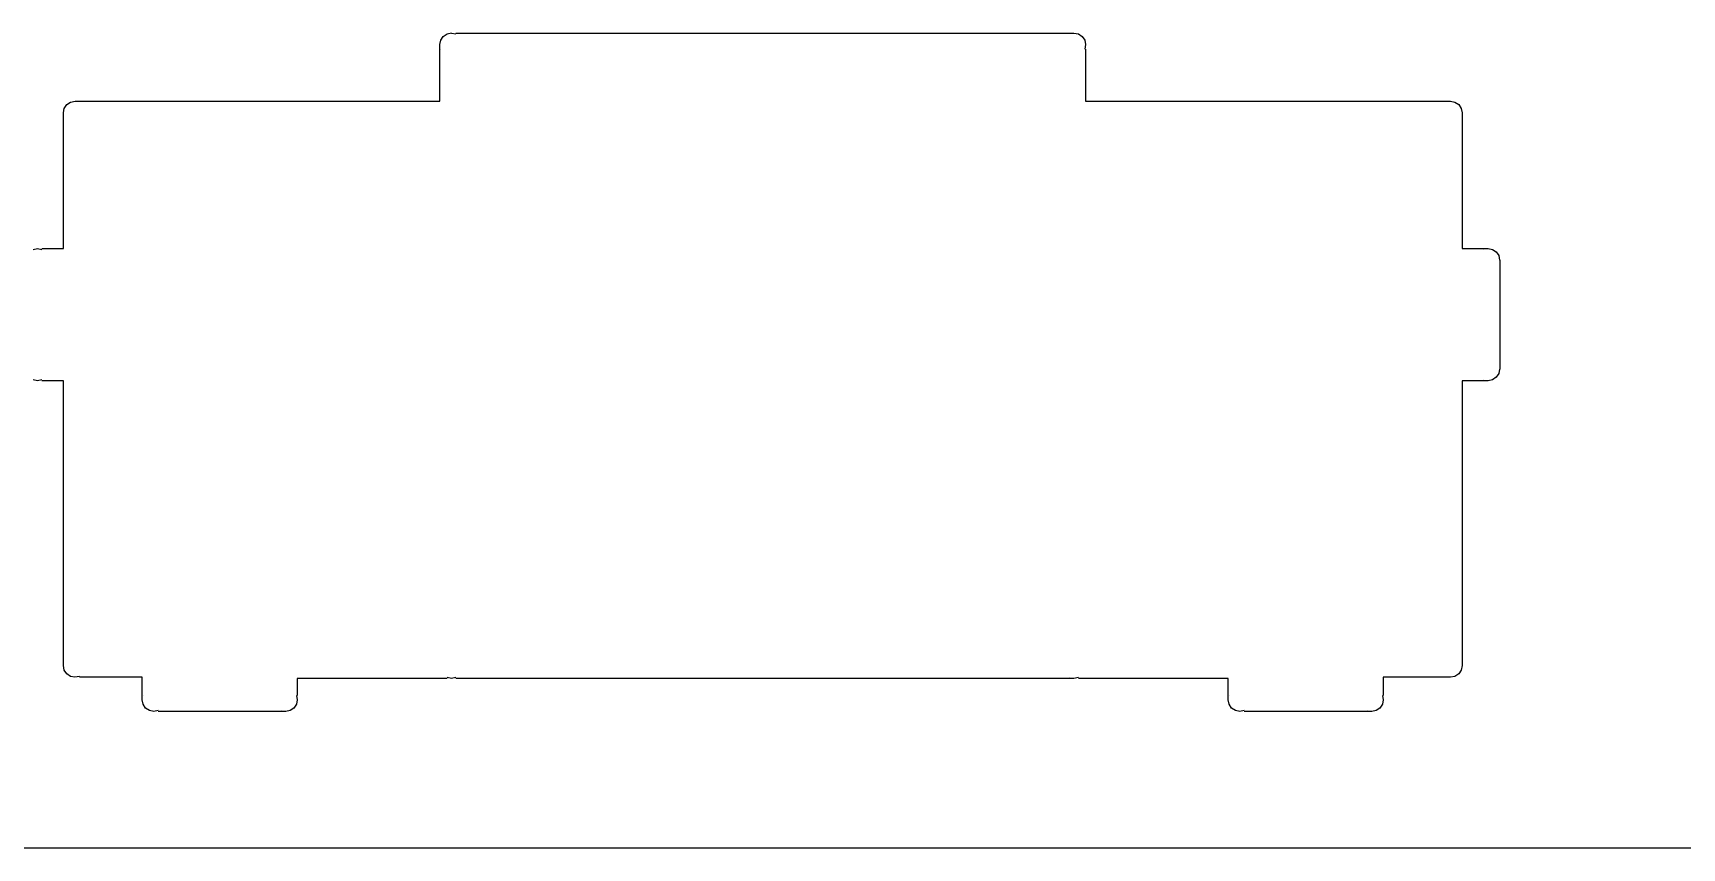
# Model space of a CAD drawing. Extents: x 229 to 416, y -167 to -34.
# Drawn here: x 253.09 to 289.23, y -161.61 to -143.74 of the extents above; entities that cross this region are included whole.
import ezdxf

# ---------------------------------------------------------------- set-up
doc = ezdxf.new("R2010")
doc.units = 0
doc.layers.add('Part__Feature1553', color=7, linetype='CONTINUOUS')

msp = doc.modelspace()

# ---------------------------------------------------------------- linework, layer by layer
at = {"layer": 'Part__Feature1553'}
for p, q in [((262.026, -143.894), (262.081, -143.812)), ((262.026, -143.894, 1.58), (262.081, -143.812, 1.58)), ((262.026, -143.894, 1.58), (262.081, -143.812, 1.58)), ((262.026, -143.894), (262.081, -143.812)), ((262.081, -143.812), (262.163, -143.757)), ((262.081, -143.812, 1.58), (262.163, -143.757, 1.58)), ((262.081, -143.812, 1.58), (262.163, -143.757, 1.58)), ((262.081, -143.812), (262.163, -143.757)), ((262.081, -143.812), (262.081, -143.812, 1.58)), ((262.081, -143.812), (262.081, -143.812, 1.58)), ((262.163, -143.757), (262.26, -143.737)), ((262.163, -143.757, 1.58), (262.26, -143.737, 1.58)), ((262.163, -143.757, 1.58), (262.26, -143.737, 1.58)), ((262.163, -143.757), (262.26, -143.737)), ((262.163, -143.757), (262.163, -143.757, 1.58)), ((262.163, -143.757), (262.163, -143.757, 1.58)), ((262.26, -143.738), (262.357, -143.757)), ((262.26, -143.738, 1.58), (262.357, -143.757, 1.58)), ((262.26, -143.738), (262.26, -143.738, 1.58)), ((262.26, -143.738), (262.26, -143.738, 1.58)), ((262.26, -143.738, 1.58), (262.357, -143.757, 1.58)), ((262.26, -143.738), (262.357, -143.757)), ((262.357, -143.738), (275.805, -143.738)), ((262.357, -143.738, 1.58), (275.805, -143.738, 1.58)), ((262.357, -143.738), (275.805, -143.738)), ((262.357, -143.738, 1.58), (275.805, -143.738, 1.58)), ((262.357, -143.757), (262.357, -143.757, 1.58)), ((262.357, -143.757), (262.357, -143.757, 1.58)), ((275.805, -143.738), (275.902, -143.738)), ((275.805, -143.738, 1.58), (275.902, -143.738, 1.58)), ((275.805, -143.738), (275.902, -143.738)), ((275.805, -143.738, 1.58), (275.902, -143.738, 1.58)), ((275.805, -143.757), (275.805, -143.757, 1.58)), ((275.805, -143.757), (275.805, -143.757, 1.58)), ((275.902, -143.738), (275.999, -143.757)), ((275.902, -143.738, 1.58), (275.999, -143.757, 1.58)), ((275.902, -143.738), (275.902, -143.738, 1.58)), ((275.902, -143.738), (275.902, -143.738, 1.58)), ((275.902, -143.738, 1.58), (275.999, -143.757, 1.58)), ((275.902, -143.738), (275.999, -143.757)), ((275.999, -143.757), (276.082, -143.812)), ((275.999, -143.757, 1.58), (276.082, -143.812, 1.58)), ((275.999, -143.757), (275.999, -143.757, 1.58)), ((275.999, -143.757), (275.999, -143.757, 1.58)), ((275.999, -143.757, 1.58), (276.082, -143.812, 1.58)), ((275.999, -143.757), (276.082, -143.812)), ((276.082, -143.812), (276.137, -143.894)), ((276.082, -143.812, 1.58), (276.137, -143.894, 1.58)), ((276.082, -143.812), (276.082, -143.812, 1.58)), ((276.082, -143.812), (276.082, -143.812, 1.58)), ((276.082, -143.812, 1.58), (276.137, -143.894, 1.58)), ((276.082, -143.812), (276.137, -143.894)), ((262.006, -143.992), (262.026, -143.894)), ((262.006, -143.992, 1.58), (262.026, -143.894, 1.58)), ((262.006, -143.992, 1.58), (262.026, -143.894, 1.58)), ((262.006, -143.992), (262.026, -143.894)), ((262.006, -144.089), (262.006, -143.992)), ((262.006, -144.089, 1.58), (262.006, -143.992, 1.58)), ((262.006, -144.089), (262.006, -143.992)), ((262.006, -144.089, 1.58), (262.006, -143.992, 1.58)), ((262.006, -143.992), (262.006, -143.992, 1.58)), ((262.006, -143.992), (262.006, -143.992, 1.58)), ((262.006, -145.232), (262.006, -144.089)), ((262.006, -145.232, 1.58), (262.006, -144.089, 1.58)), ((262.006, -145.232), (262.006, -144.089)), ((262.006, -145.232, 1.58), (262.006, -144.089, 1.58)), ((262.026, -143.894), (262.026, -143.894, 1.58)), ((262.026, -143.894), (262.026, -143.894, 1.58)), ((262.026, -144.089), (262.026, -144.089, 1.58)), ((262.026, -144.089), (262.026, -144.089, 1.58)), ((276.137, -143.894), (276.156, -143.992)), ((276.137, -143.894, 1.58), (276.156, -143.992, 1.58)), ((276.137, -143.894), (276.137, -143.894, 1.58)), ((276.137, -143.894), (276.137, -143.894, 1.58)), ((276.137, -143.894, 1.58), (276.156, -143.992, 1.58)), ((276.137, -143.894), (276.156, -143.992)), ((276.156, -143.992), (276.137, -144.089)), ((276.156, -143.992, 1.58), (276.137, -144.089, 1.58)), ((276.156, -143.992, 1.58), (276.137, -144.089, 1.58)), ((276.156, -143.992), (276.137, -144.089)), ((276.137, -144.089), (276.137, -144.089, 1.58)), ((276.137, -144.089), (276.137, -144.089, 1.58)), ((276.156, -143.992), (276.156, -143.992, 1.58)), ((276.156, -143.992), (276.156, -143.992, 1.58)), ((276.156, -144.089), (276.156, -145.232)), ((276.156, -144.089, 1.58), (276.156, -145.232, 1.58)), ((276.156, -144.089), (276.156, -145.232)), ((276.156, -144.089, 1.58), (276.156, -145.232, 1.58)), ((253.83, -145.308), (253.913, -145.253)), ((253.83, -145.308, 1.58), (253.913, -145.253, 1.58)), ((253.83, -145.308, 1.58), (253.913, -145.253, 1.58)), ((253.83, -145.308), (253.913, -145.253)), ((253.911, -145.253), (253.911, -145.253, 1.58)), ((253.911, -145.253), (253.911, -145.253, 1.58)), ((253.913, -145.253), (254.01, -145.234)), ((253.913, -145.253, 1.58), (254.01, -145.234, 1.58)), ((253.913, -145.253, 1.58), (254.01, -145.234, 1.58)), ((253.913, -145.253), (254.01, -145.234)), ((254.009, -145.234), (254.009, -145.234, 1.58)), ((254.009, -145.234), (254.009, -145.234, 1.58)), ((254.01, -145.232), (262.006, -145.232)), ((254.01, -145.232, 1.58), (262.006, -145.232, 1.58)), ((254.01, -145.232), (262.006, -145.232)), ((254.01, -145.232, 1.58), (262.006, -145.232, 1.58)), ((262.006, -145.232, 1.58), (262.006, -145.232)), ((262.006, -145.232, 1.58), (262.006, -145.232)), ((276.156, -145.232), (284.153, -145.232)), ((276.156, -145.232, 1.58), (284.153, -145.232, 1.58)), ((276.156, -145.232), (276.156, -145.232, 1.58)), ((276.156, -145.232), (284.153, -145.232)), ((276.156, -145.232), (276.156, -145.232, 1.58)), ((276.156, -145.232, 1.58), (284.153, -145.232, 1.58)), ((284.152, -145.232), (284.152, -145.232, 1.58)), ((284.152, -145.232), (284.152, -145.232, 1.58)), ((284.153, -145.232), (284.25, -145.251)), ((284.153, -145.232, 1.58), (284.25, -145.251, 1.58)), ((284.153, -145.232, 1.58), (284.25, -145.251, 1.58)), ((284.153, -145.232), (284.25, -145.251)), ((284.249, -145.251), (284.249, -145.251, 1.58)), ((284.249, -145.251), (284.249, -145.251, 1.58)), ((284.25, -145.252), (284.333, -145.307)), ((284.25, -145.252, 1.58), (284.333, -145.307, 1.58)), ((284.25, -145.252, 1.58), (284.333, -145.307, 1.58)), ((284.25, -145.252), (284.333, -145.307)), ((253.755, -145.487), (253.774, -145.389)), ((253.755, -145.487, 1.58), (253.774, -145.389, 1.58)), ((253.755, -145.487, 1.58), (253.774, -145.389, 1.58)), ((253.755, -145.487), (253.774, -145.389)), ((253.755, -148.462), (253.755, -145.487)), ((253.755, -148.462, 1.58), (253.755, -145.487, 1.58)), ((253.755, -148.462), (253.755, -145.487)), ((253.755, -148.462, 1.58), (253.755, -145.487, 1.58)), ((253.755, -145.488), (253.755, -145.488, 1.58)), ((253.755, -145.488), (253.755, -145.488, 1.58)), ((253.774, -145.391), (253.774, -145.391, 1.58)), ((253.774, -145.391), (253.774, -145.391, 1.58)), ((253.775, -145.39), (253.83, -145.307)), ((253.775, -145.39, 1.58), (253.83, -145.307, 1.58)), ((253.775, -145.39, 1.58), (253.83, -145.307, 1.58)), ((253.775, -145.39), (253.83, -145.307)), ((253.829, -145.308), (253.829, -145.308, 1.58)), ((253.829, -145.308), (253.829, -145.308, 1.58)), ((284.332, -145.306), (284.332, -145.306, 1.58)), ((284.332, -145.306), (284.332, -145.306, 1.58)), ((284.333, -145.307), (284.388, -145.39)), ((284.333, -145.307, 1.58), (284.388, -145.39, 1.58)), ((284.333, -145.307, 1.58), (284.388, -145.39, 1.58)), ((284.333, -145.307), (284.388, -145.39)), ((284.387, -145.388), (284.387, -145.388, 1.58)), ((284.387, -145.388), (284.387, -145.388, 1.58)), ((284.387, -145.39), (284.406, -145.487)), ((284.387, -145.39, 1.58), (284.406, -145.487, 1.58)), ((284.387, -145.39, 1.58), (284.406, -145.487, 1.58)), ((284.387, -145.39), (284.406, -145.487)), ((284.406, -145.486), (284.406, -145.486, 1.58)), ((284.406, -145.486), (284.406, -145.486, 1.58)), ((284.408, -145.487), (284.408, -148.462)), ((284.408, -145.487, 1.58), (284.408, -148.462, 1.58)), ((284.408, -145.487), (284.408, -148.462)), ((284.408, -145.487, 1.58), (284.408, -148.462, 1.58)), ((253.089, -148.481), (253.186, -148.462)), ((253.089, -148.481, 1.58), (253.186, -148.462, 1.58)), ((253.089, -148.481, 1.58), (253.186, -148.462, 1.58)), ((253.089, -148.481), (253.186, -148.462)), ((253.185, -148.462), (253.185, -148.462, 1.58)), ((253.185, -148.462), (253.185, -148.462, 1.58)), ((253.186, -148.462), (253.282, -148.481)), ((253.186, -148.462, 1.58), (253.282, -148.481, 1.58)), ((253.186, -148.462, 1.58), (253.282, -148.481, 1.58)), ((253.186, -148.462), (253.282, -148.481)), ((253.282, -148.462), (253.755, -148.462)), ((253.282, -148.462, 1.58), (253.755, -148.462, 1.58)), ((253.282, -148.462), (253.755, -148.462)), ((253.282, -148.462, 1.58), (253.755, -148.462, 1.58)), ((253.282, -148.481), (253.282, -148.481, 1.58)), ((253.282, -148.481), (253.282, -148.481, 1.58)), ((253.755, -148.462), (253.755, -148.462, 1.58)), ((253.755, -148.462), (253.755, -148.462, 1.58)), ((284.408, -148.462), (284.88, -148.462)), ((284.408, -148.462, 1.58), (284.88, -148.462, 1.58)), ((284.408, -148.462), (284.408, -148.462, 1.58)), ((284.408, -148.462), (284.88, -148.462)), ((284.408, -148.462), (284.408, -148.462, 1.58)), ((284.408, -148.462, 1.58), (284.88, -148.462, 1.58)), ((284.88, -148.462), (284.977, -148.462)), ((284.88, -148.462, 1.58), (284.977, -148.462, 1.58)), ((284.88, -148.462), (284.977, -148.462)), ((284.88, -148.462, 1.58), (284.977, -148.462, 1.58)), ((284.88, -148.481), (284.88, -148.481, 1.58)), ((284.88, -148.481), (284.88, -148.481, 1.58)), ((284.976, -148.462), (284.976, -148.462, 1.58)), ((284.976, -148.462), (284.976, -148.462, 1.58)), ((284.977, -148.462), (285.074, -148.481)), ((284.977, -148.462, 1.58), (285.074, -148.481, 1.58)), ((284.977, -148.462, 1.58), (285.074, -148.481, 1.58)), ((284.977, -148.462), (285.074, -148.481)), ((285.073, -148.481), (285.073, -148.481, 1.58)), ((285.073, -148.481), (285.073, -148.481, 1.58)), ((285.074, -148.482), (285.156, -148.537)), ((285.074, -148.482, 1.58), (285.156, -148.537, 1.58)), ((285.074, -148.482, 1.58), (285.156, -148.537, 1.58)), ((285.074, -148.482), (285.156, -148.537)), ((285.155, -148.536), (285.155, -148.536, 1.58)), ((285.155, -148.536), (285.155, -148.536, 1.58)), ((285.156, -148.537), (285.211, -148.619)), ((285.156, -148.537, 1.58), (285.211, -148.619, 1.58)), ((285.156, -148.537, 1.58), (285.211, -148.619, 1.58)), ((285.156, -148.537), (285.211, -148.619)), ((285.21, -148.619), (285.23, -148.716)), ((285.21, -148.619, 1.58), (285.23, -148.716, 1.58)), ((285.21, -148.619), (285.21, -148.619, 1.58)), ((285.21, -148.619), (285.21, -148.619, 1.58)), ((285.21, -148.619, 1.58), (285.23, -148.716, 1.58)), ((285.21, -148.619), (285.23, -148.716)), ((285.23, -148.716), (285.23, -148.716, 1.58)), ((285.23, -148.716), (285.23, -148.716, 1.58)), ((285.232, -148.716), (285.232, -151.108)), ((285.232, -148.716, 1.58), (285.232, -151.108, 1.58)), ((285.232, -148.716, 1.58), (285.232, -151.108, 1.58)), ((285.232, -148.716), (285.232, -151.108)), ((253.186, -151.362), (253.089, -151.343)), ((253.186, -151.362, 1.58), (253.089, -151.343, 1.58)), ((253.186, -151.362, 1.58), (253.089, -151.343, 1.58)), ((253.186, -151.362), (253.089, -151.343)), ((253.185, -151.362), (253.185, -151.362, 1.58)), ((253.185, -151.362), (253.185, -151.362, 1.58)), ((253.282, -151.343), (253.186, -151.362)), ((253.282, -151.343, 1.58), (253.186, -151.362, 1.58)), ((253.282, -151.343, 1.58), (253.186, -151.362, 1.58)), ((253.282, -151.343), (253.186, -151.362)), ((253.282, -151.343), (253.282, -151.343, 1.58)), ((253.282, -151.343), (253.282, -151.343, 1.58)), ((253.755, -151.362), (253.282, -151.362)), ((253.755, -151.362, 1.58), (253.282, -151.362, 1.58)), ((253.755, -151.362), (253.282, -151.362)), ((253.755, -151.362, 1.58), (253.282, -151.362, 1.58)), ((253.755, -157.608), (253.755, -151.362)), ((253.755, -157.608, 1.58), (253.755, -151.362, 1.58)), ((253.755, -157.608), (253.755, -151.362)), ((253.755, -157.608, 1.58), (253.755, -151.362, 1.58)), ((253.755, -151.362, 1.58), (253.755, -151.362)), ((253.755, -151.362, 1.58), (253.755, -151.362)), ((284.408, -151.362), (284.408, -157.608)), ((284.88, -151.362), (284.408, -151.362)), ((284.408, -151.362, 1.58), (284.408, -157.608, 1.58)), ((284.88, -151.362, 1.58), (284.408, -151.362, 1.58)), ((284.88, -151.362), (284.408, -151.362)), ((284.88, -151.362, 1.58), (284.408, -151.362, 1.58)), ((284.408, -151.362, 1.58), (284.408, -151.362)), ((284.408, -151.362), (284.408, -157.608)), ((284.408, -151.362, 1.58), (284.408, -151.362)), ((284.408, -151.362, 1.58), (284.408, -157.608, 1.58)), ((284.88, -151.343), (284.88, -151.343, 1.58)), ((284.88, -151.343), (284.88, -151.343, 1.58)), ((284.977, -151.362), (284.88, -151.362)), ((284.977, -151.362, 1.58), (284.88, -151.362, 1.58)), ((284.977, -151.362), (284.88, -151.362)), ((284.977, -151.362, 1.58), (284.88, -151.362, 1.58)), ((284.976, -151.362), (284.976, -151.362, 1.58)), ((284.976, -151.362), (284.976, -151.362, 1.58)), ((285.074, -151.342), (284.977, -151.362)), ((285.074, -151.342, 1.58), (284.977, -151.362, 1.58)), ((285.074, -151.342, 1.58), (284.977, -151.362, 1.58)), ((285.074, -151.342), (284.977, -151.362)), ((285.073, -151.343), (285.073, -151.343, 1.58)), ((285.073, -151.343), (285.073, -151.343, 1.58)), ((285.156, -151.287), (285.074, -151.342)), ((285.156, -151.287, 1.58), (285.074, -151.342, 1.58)), ((285.156, -151.287, 1.58), (285.074, -151.342, 1.58)), ((285.156, -151.287), (285.074, -151.342)), ((285.155, -151.288), (285.155, -151.288, 1.58)), ((285.155, -151.288), (285.155, -151.288, 1.58)), ((285.211, -151.205), (285.156, -151.287)), ((285.211, -151.205, 1.58), (285.156, -151.287, 1.58)), ((285.211, -151.205, 1.58), (285.156, -151.287, 1.58)), ((285.211, -151.205), (285.156, -151.287)), ((285.23, -151.108), (285.21, -151.205)), ((285.23, -151.108, 1.58), (285.21, -151.205, 1.58)), ((285.23, -151.108, 1.58), (285.21, -151.205, 1.58)), ((285.23, -151.108), (285.21, -151.205)), ((285.21, -151.205), (285.21, -151.205, 1.58)), ((285.21, -151.205), (285.21, -151.205, 1.58)), ((285.23, -151.108), (285.23, -151.108, 1.58)), ((285.23, -151.108), (285.23, -151.108, 1.58)), ((253.774, -157.705), (253.755, -157.608)), ((253.774, -157.705, 1.58), (253.755, -157.608, 1.58)), ((253.774, -157.705, 1.58), (253.755, -157.608, 1.58)), ((253.755, -157.608), (253.755, -157.608, 1.58)), ((253.774, -157.705), (253.755, -157.608)), ((253.755, -157.608), (253.755, -157.608, 1.58)), ((253.829, -157.788), (253.774, -157.705)), ((253.829, -157.788, 1.58), (253.774, -157.705, 1.58)), ((253.829, -157.788, 1.58), (253.774, -157.705, 1.58)), ((253.774, -157.705), (253.774, -157.705, 1.58)), ((253.829, -157.788), (253.774, -157.705)), ((253.774, -157.705), (253.774, -157.705, 1.58)), ((253.912, -157.843), (253.829, -157.788)), ((253.912, -157.843, 1.58), (253.829, -157.788, 1.58)), ((253.912, -157.843, 1.58), (253.829, -157.788, 1.58)), ((253.829, -157.788), (253.829, -157.788, 1.58)), ((253.912, -157.843), (253.829, -157.788)), ((253.829, -157.788), (253.829, -157.788, 1.58)), ((253.911, -157.843), (253.911, -157.843, 1.58)), ((253.911, -157.843), (253.911, -157.843, 1.58)), ((254.009, -157.862), (253.912, -157.843)), ((254.009, -157.862, 1.58), (253.912, -157.843, 1.58)), ((254.009, -157.862, 1.58), (253.912, -157.843, 1.58)), ((254.009, -157.862), (253.912, -157.843)), ((254.106, -157.843), (254.009, -157.862)), ((254.106, -157.843, 1.58), (254.009, -157.862, 1.58)), ((254.106, -157.843, 1.58), (254.009, -157.862, 1.58)), ((254.106, -157.843), (254.009, -157.862)), ((254.009, -157.862), (254.009, -157.862, 1.58)), ((254.009, -157.862), (254.009, -157.862, 1.58)), ((254.106, -157.843), (254.106, -157.843, 1.58)), ((254.106, -157.843), (254.106, -157.843, 1.58)), ((255.482, -157.862), (254.106, -157.862)), ((255.482, -157.862, 1.58), (254.106, -157.862, 1.58)), ((255.482, -157.862), (254.106, -157.862)), ((255.482, -157.862, 1.58), (254.106, -157.862, 1.58)), ((255.482, -158.26), (255.482, -157.862)), ((255.482, -158.256, 1.58), (255.482, -157.862, 1.58)), ((255.482, -158.26), (255.482, -157.862)), ((255.482, -158.256, 1.58), (255.482, -157.862, 1.58)), ((255.482, -157.862, 1.58), (255.482, -157.862)), ((255.482, -157.862, 1.58), (255.482, -157.862)), ((258.881, -157.887), (258.881, -158.26)), ((262.163, -157.887), (258.881, -157.887)), ((258.881, -157.887, 1.58), (258.881, -158.26, 1.58)), ((262.163, -157.887, 1.58), (258.881, -157.887, 1.58)), ((262.163, -157.887), (258.881, -157.887)), ((262.163, -157.887, 1.58), (258.881, -157.887, 1.58)), ((258.881, -157.887, 1.58), (258.881, -157.887)), ((258.881, -157.887), (258.881, -158.26)), ((258.881, -157.887, 1.58), (258.881, -157.887)), ((258.881, -157.887, 1.58), (258.881, -158.26, 1.58)), ((262.26, -157.888), (262.163, -157.868)), ((262.26, -157.888, 1.58), (262.163, -157.868, 1.58)), ((262.26, -157.888, 1.58), (262.163, -157.868, 1.58)), ((262.163, -157.868), (262.163, -157.868, 1.58)), ((262.26, -157.888), (262.163, -157.868)), ((262.163, -157.868), (262.163, -157.868, 1.58)), ((262.358, -157.868), (262.26, -157.887)), ((262.358, -157.868, 1.58), (262.26, -157.887, 1.58)), ((262.358, -157.868, 1.58), (262.26, -157.887, 1.58)), ((262.358, -157.868), (262.26, -157.887)), ((262.26, -157.887), (262.26, -157.887, 1.58)), ((262.26, -157.887), (262.26, -157.887, 1.58)), ((262.357, -157.868), (262.357, -157.868, 1.58)), ((262.357, -157.868), (262.357, -157.868, 1.58)), ((275.805, -157.887), (262.358, -157.887)), ((275.805, -157.887, 1.58), (262.358, -157.887, 1.58)), ((275.805, -157.887), (262.358, -157.887)), ((275.805, -157.887, 1.58), (262.358, -157.887, 1.58)), ((275.805, -157.868), (275.805, -157.868, 1.58)), ((275.805, -157.868), (275.805, -157.868, 1.58)), ((275.902, -157.887), (275.805, -157.887)), ((275.902, -157.887, 1.58), (275.805, -157.887, 1.58)), ((275.902, -157.887), (275.805, -157.887)), ((275.902, -157.887, 1.58), (275.805, -157.887, 1.58)), ((275.999, -157.868), (275.902, -157.888)), ((275.999, -157.868, 1.58), (275.902, -157.888, 1.58)), ((275.999, -157.868, 1.58), (275.902, -157.888, 1.58)), ((275.999, -157.868), (275.902, -157.888)), ((275.902, -157.887), (275.902, -157.887, 1.58)), ((275.902, -157.887), (275.902, -157.887, 1.58)), ((275.999, -157.868), (275.999, -157.868, 1.58)), ((275.999, -157.868), (275.999, -157.868, 1.58)), ((279.282, -157.887), (275.999, -157.887)), ((279.282, -157.887, 1.58), (275.999, -157.887, 1.58)), ((279.282, -157.887), (275.999, -157.887)), ((279.282, -157.887, 1.58), (275.999, -157.887, 1.58)), ((279.282, -158.26), (279.282, -157.887)), ((279.282, -158.26, 1.58), (279.282, -157.887, 1.58)), ((279.282, -158.26), (279.282, -157.887)), ((279.282, -158.26, 1.58), (279.282, -157.887, 1.58)), ((279.282, -157.887, 1.58), (279.282, -157.887)), ((279.282, -157.887, 1.58), (279.282, -157.887)), ((282.681, -157.862), (282.681, -158.26)), ((284.057, -157.862), (282.681, -157.862)), ((282.681, -157.862, 1.58), (282.681, -158.26, 1.58)), ((284.057, -157.862, 1.58), (282.681, -157.862, 1.58)), ((284.057, -157.862), (282.681, -157.862)), ((284.057, -157.862, 1.58), (282.681, -157.862, 1.58)), ((282.681, -157.862, 1.58), (282.681, -157.862)), ((282.681, -157.862), (282.681, -158.26)), ((282.681, -157.862, 1.58), (282.681, -157.862)), ((282.681, -157.862, 1.58), (282.681, -158.26, 1.58)), ((284.057, -157.843), (284.057, -157.843, 1.58)), ((284.057, -157.843), (284.057, -157.843, 1.58)), ((284.153, -157.862), (284.057, -157.862)), ((284.153, -157.862, 1.58), (284.057, -157.862, 1.58)), ((284.153, -157.862), (284.057, -157.862)), ((284.153, -157.862, 1.58), (284.057, -157.862, 1.58)), ((284.25, -157.843), (284.153, -157.862)), ((284.25, -157.843, 1.58), (284.153, -157.862, 1.58)), ((284.25, -157.843, 1.58), (284.153, -157.862, 1.58)), ((284.25, -157.843), (284.153, -157.862)), ((284.153, -157.862), (284.153, -157.862, 1.58)), ((284.153, -157.862), (284.153, -157.862, 1.58)), ((284.333, -157.787), (284.25, -157.843)), ((284.333, -157.787, 1.58), (284.25, -157.843, 1.58)), ((284.333, -157.787, 1.58), (284.25, -157.843, 1.58)), ((284.333, -157.787), (284.25, -157.843)), ((284.25, -157.843), (284.25, -157.843, 1.58)), ((284.25, -157.843), (284.25, -157.843, 1.58)), ((284.332, -157.788), (284.332, -157.788, 1.58)), ((284.332, -157.788), (284.332, -157.788, 1.58)), ((284.388, -157.705), (284.333, -157.787)), ((284.388, -157.705, 1.58), (284.333, -157.787, 1.58)), ((284.388, -157.705, 1.58), (284.333, -157.787, 1.58)), ((284.388, -157.705), (284.333, -157.787)), ((284.407, -157.608), (284.387, -157.705)), ((284.407, -157.608, 1.58), (284.387, -157.705, 1.58)), ((284.407, -157.608, 1.58), (284.387, -157.705, 1.58)), ((284.407, -157.608), (284.387, -157.705)), ((284.387, -157.705), (284.387, -157.705, 1.58)), ((284.387, -157.705), (284.387, -157.705, 1.58)), ((284.407, -157.608), (284.407, -157.608, 1.58)), ((284.407, -157.608), (284.407, -157.608, 1.58)), ((255.482, -158.357, 1.58), (255.482, -158.256, 1.58)), ((255.482, -158.357, 1.58), (255.482, -158.256, 1.58)), ((255.482, -158.357), (255.482, -158.26)), ((255.482, -158.357), (255.482, -158.26)), ((255.501, -158.26), (255.501, -158.26, 1.58)), ((255.501, -158.26), (255.501, -158.26, 1.58)), ((258.861, -158.26), (258.881, -158.357)), ((258.861, -158.26, 1.58), (258.881, -158.357, 1.58)), ((258.861, -158.26), (258.861, -158.26, 1.58)), ((258.861, -158.26), (258.861, -158.26, 1.58)), ((258.861, -158.26, 1.58), (258.881, -158.357, 1.58)), ((258.861, -158.26), (258.881, -158.357)), ((279.282, -158.357), (279.282, -158.26)), ((279.282, -158.357, 1.58), (279.282, -158.26, 1.58)), ((279.282, -158.357), (279.282, -158.26)), ((279.282, -158.357, 1.58), (279.282, -158.26, 1.58)), ((279.301, -158.26), (279.301, -158.26, 1.58)), ((279.301, -158.26), (279.301, -158.26, 1.58)), ((282.661, -158.26), (282.681, -158.357)), ((282.661, -158.26, 1.58), (282.681, -158.357, 1.58)), ((282.661, -158.26), (282.661, -158.26, 1.58)), ((282.661, -158.26), (282.661, -158.26, 1.58)), ((282.661, -158.26, 1.58), (282.681, -158.357, 1.58)), ((282.661, -158.26), (282.681, -158.357)), ((255.501, -158.455), (255.482, -158.357)), ((255.501, -158.455, 1.58), (255.482, -158.357, 1.58)), ((255.501, -158.455, 1.58), (255.482, -158.357, 1.58)), ((255.482, -158.357), (255.482, -158.357, 1.58)), ((255.501, -158.455), (255.482, -158.357)), ((255.482, -158.357), (255.482, -158.357, 1.58)), ((255.556, -158.537), (255.501, -158.455)), ((255.556, -158.537, 1.58), (255.501, -158.455, 1.58)), ((255.556, -158.537, 1.58), (255.501, -158.455, 1.58)), ((255.501, -158.455), (255.501, -158.455, 1.58)), ((255.556, -158.537), (255.501, -158.455)), ((255.501, -158.455), (255.501, -158.455, 1.58)), ((255.639, -158.592), (255.556, -158.537)), ((255.639, -158.592, 1.58), (255.556, -158.537, 1.58)), ((255.639, -158.592, 1.58), (255.556, -158.537, 1.58)), ((255.556, -158.537), (255.556, -158.537, 1.58)), ((255.639, -158.592), (255.556, -158.537)), ((255.556, -158.537), (255.556, -158.537, 1.58)), ((255.736, -158.611), (255.639, -158.592)), ((255.736, -158.611, 1.58), (255.639, -158.592, 1.58)), ((255.736, -158.611, 1.58), (255.639, -158.592, 1.58)), ((255.639, -158.592), (255.639, -158.592, 1.58)), ((255.736, -158.611), (255.639, -158.592)), ((255.639, -158.592), (255.639, -158.592, 1.58)), ((255.833, -158.592), (255.736, -158.611)), ((255.833, -158.592, 1.58), (255.736, -158.611, 1.58)), ((255.833, -158.592, 1.58), (255.736, -158.611, 1.58)), ((255.833, -158.592), (255.736, -158.611)), ((255.736, -158.611), (255.736, -158.611, 1.58)), ((255.736, -158.611), (255.736, -158.611, 1.58)), ((255.833, -158.592), (255.833, -158.592, 1.58)), ((255.833, -158.592), (255.833, -158.592, 1.58)), ((258.53, -158.612), (255.833, -158.612)), ((258.53, -158.612, 1.58), (255.833, -158.612, 1.58)), ((258.53, -158.612), (255.833, -158.612)), ((258.53, -158.612, 1.58), (255.833, -158.612, 1.58)), ((258.53, -158.592), (258.53, -158.592, 1.58)), ((258.53, -158.592), (258.53, -158.592, 1.58)), ((258.627, -158.612), (258.53, -158.612)), ((258.627, -158.612, 1.58), (258.53, -158.612, 1.58)), ((258.627, -158.612), (258.53, -158.612)), ((258.627, -158.612, 1.58), (258.53, -158.612, 1.58)), ((258.724, -158.592), (258.627, -158.612)), ((258.724, -158.592, 1.58), (258.627, -158.612, 1.58)), ((258.724, -158.592, 1.58), (258.627, -158.612, 1.58)), ((258.724, -158.592), (258.627, -158.612)), ((258.627, -158.612), (258.627, -158.612, 1.58)), ((258.627, -158.612), (258.627, -158.612, 1.58)), ((258.806, -158.537), (258.724, -158.592)), ((258.806, -158.537, 1.58), (258.724, -158.592, 1.58)), ((258.806, -158.537, 1.58), (258.724, -158.592, 1.58)), ((258.806, -158.537), (258.724, -158.592)), ((258.724, -158.592), (258.724, -158.592, 1.58)), ((258.724, -158.592), (258.724, -158.592, 1.58)), ((258.861, -158.455), (258.806, -158.537)), ((258.861, -158.455, 1.58), (258.806, -158.537, 1.58)), ((258.861, -158.455, 1.58), (258.806, -158.537, 1.58)), ((258.861, -158.455), (258.806, -158.537)), ((258.806, -158.537), (258.806, -158.537, 1.58)), ((258.806, -158.537), (258.806, -158.537, 1.58)), ((258.881, -158.357), (258.861, -158.455)), ((258.881, -158.357, 1.58), (258.861, -158.455, 1.58)), ((258.881, -158.357, 1.58), (258.861, -158.455, 1.58)), ((258.881, -158.357), (258.861, -158.455)), ((258.861, -158.455), (258.861, -158.455, 1.58)), ((258.861, -158.455), (258.861, -158.455, 1.58)), ((258.881, -158.357), (258.881, -158.357, 1.58)), ((258.881, -158.357), (258.881, -158.357, 1.58)), ((279.301, -158.455), (279.282, -158.357)), ((279.301, -158.455, 1.58), (279.282, -158.357, 1.58)), ((279.301, -158.455, 1.58), (279.282, -158.357, 1.58)), ((279.282, -158.357), (279.282, -158.357, 1.58)), ((279.301, -158.455), (279.282, -158.357)), ((279.282, -158.357), (279.282, -158.357, 1.58)), ((279.356, -158.537), (279.301, -158.455)), ((279.356, -158.537, 1.58), (279.301, -158.455, 1.58)), ((279.356, -158.537, 1.58), (279.301, -158.455, 1.58)), ((279.301, -158.455), (279.301, -158.455, 1.58)), ((279.356, -158.537), (279.301, -158.455)), ((279.301, -158.455), (279.301, -158.455, 1.58)), ((279.439, -158.592), (279.356, -158.537)), ((279.439, -158.592, 1.58), (279.356, -158.537, 1.58)), ((279.439, -158.592, 1.58), (279.356, -158.537, 1.58)), ((279.356, -158.537), (279.356, -158.537, 1.58)), ((279.439, -158.592), (279.356, -158.537)), ((279.356, -158.537), (279.356, -158.537, 1.58)), ((279.536, -158.612), (279.439, -158.592)), ((279.536, -158.612, 1.58), (279.439, -158.592, 1.58)), ((279.536, -158.612, 1.58), (279.439, -158.592, 1.58)), ((279.439, -158.592), (279.439, -158.592, 1.58)), ((279.536, -158.612), (279.439, -158.592)), ((279.439, -158.592), (279.439, -158.592, 1.58)), ((279.633, -158.592), (279.536, -158.612)), ((279.633, -158.592, 1.58), (279.536, -158.612, 1.58)), ((279.633, -158.592, 1.58), (279.536, -158.612, 1.58)), ((279.633, -158.592), (279.536, -158.612)), ((279.536, -158.612), (279.536, -158.612, 1.58)), ((279.536, -158.612), (279.536, -158.612, 1.58)), ((279.633, -158.592), (279.633, -158.592, 1.58)), ((279.633, -158.592), (279.633, -158.592, 1.58)), ((282.33, -158.612), (279.633, -158.612)), ((282.33, -158.612, 1.58), (279.633, -158.612, 1.58)), ((282.33, -158.612), (279.633, -158.612)), ((282.33, -158.612, 1.58), (279.633, -158.612, 1.58)), ((282.33, -158.592), (282.33, -158.592, 1.58)), ((282.33, -158.592), (282.33, -158.592, 1.58)), ((282.427, -158.612), (282.33, -158.612)), ((282.427, -158.612, 1.58), (282.33, -158.612, 1.58)), ((282.427, -158.612), (282.33, -158.612)), ((282.427, -158.612, 1.58), (282.33, -158.612, 1.58)), ((282.524, -158.592), (282.427, -158.611)), ((282.524, -158.592, 1.58), (282.427, -158.611, 1.58)), ((282.524, -158.592, 1.58), (282.427, -158.611, 1.58)), ((282.524, -158.592), (282.427, -158.611)), ((282.427, -158.612), (282.427, -158.612, 1.58)), ((282.427, -158.612), (282.427, -158.612, 1.58)), ((282.606, -158.537), (282.524, -158.592)), ((282.606, -158.537, 1.58), (282.524, -158.592, 1.58)), ((282.606, -158.537, 1.58), (282.524, -158.592, 1.58)), ((282.606, -158.537), (282.524, -158.592)), ((282.524, -158.592), (282.524, -158.592, 1.58)), ((282.524, -158.592), (282.524, -158.592, 1.58)), ((282.661, -158.455), (282.606, -158.537)), ((282.661, -158.455, 1.58), (282.606, -158.537, 1.58)), ((282.661, -158.455, 1.58), (282.606, -158.537, 1.58)), ((282.661, -158.455), (282.606, -158.537)), ((282.606, -158.537), (282.606, -158.537, 1.58)), ((282.606, -158.537), (282.606, -158.537, 1.58)), ((282.681, -158.357), (282.661, -158.455)), ((282.681, -158.357, 1.58), (282.661, -158.455, 1.58)), ((282.681, -158.357, 1.58), (282.661, -158.455, 1.58)), ((282.681, -158.357), (282.661, -158.455)), ((282.661, -158.455), (282.661, -158.455, 1.58)), ((282.661, -158.455), (282.661, -158.455, 1.58)), ((282.681, -158.357), (282.681, -158.357, 1.58)), ((282.681, -158.357), (282.681, -158.357, 1.58)), ((292.865, -161.607), (244.157, -161.607)), ((292.865, -161.607, 1.58), (244.157, -161.607, 1.58)), ((292.865, -161.607, 1.58), (244.157, -161.607, 1.58)), ((292.865, -161.607), (244.157, -161.607))]:
    msp.add_line(p, q, dxfattribs=at)

doc.saveas('drawing.dxf')
